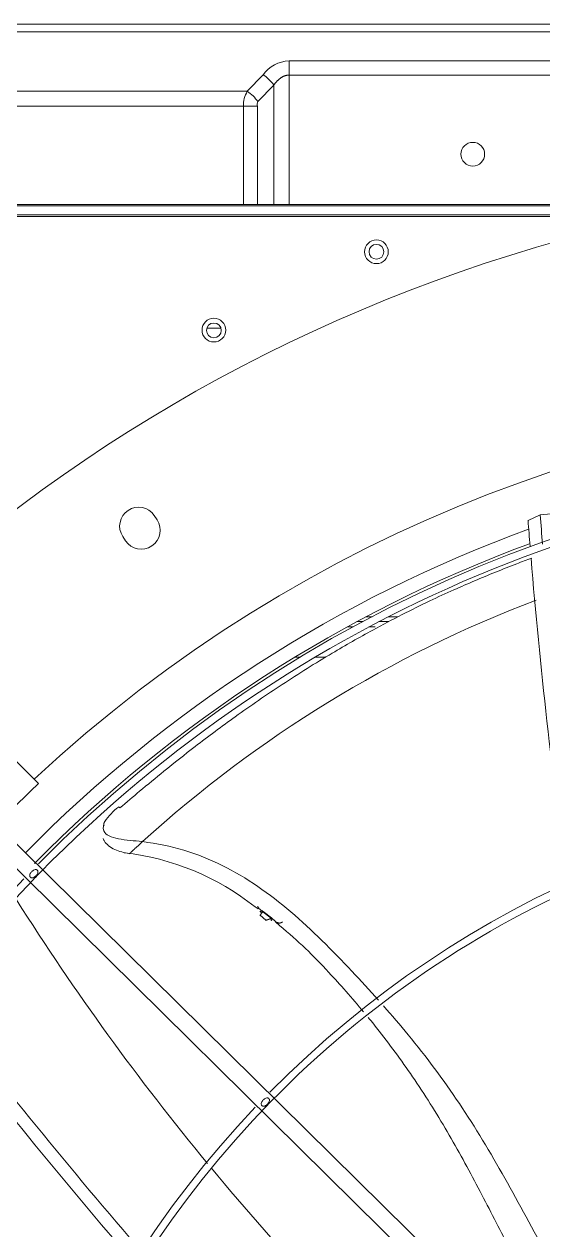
# Model space of a CAD drawing. Header units: millimetres. Extents: x 113490 to 142599, y -20467 to 115.
# Drawn here: x 125012 to 125187.6, y -10092.3 to -9684.5 of the extents above; entities that cross this region are included whole.
import ezdxf

# ---------------------------------------------------------------- set-up
doc = ezdxf.new("R2010")
doc.units = ezdxf.units.MM
doc.layers.add('DV3_0', color=7, linetype='Continuous')

msp = doc.modelspace()

# ---------------------------------------------------------------- linework, layer by layer
at = {"layer": 'DV3_0', "color": 7, "linetype": 'Continuous', "lineweight": 15}
for p, q in [((124783.62, -9684.49), (125898.86, -9684.49)), ((124874.58, -9745.99), (125807.9, -9745.99)), ((125086.22, -9745.49), (125001.46, -9745.49)), ((125090.99, -9745.49), (125086.22, -9745.49)), ((125090.99, -9745.49), (125096.51, -9745.49)), ((125101.68, -9745.49), (125096.51, -9745.49)), ((125101.68, -9745.49), (125226, -9745.49)), ((124874.58, -9748.99), (125807.9, -9748.99)), ((125078.63, -9787.36), (125073.85, -9787.36)), ((125057.02, -9852.11), (125056.08, -9850.7)), ((125186.65, -9850.46), (125182.55, -9852.32)), ((125200.97, -9849.06), (125186.65, -9850.46)), ((125045.44, -9857.81), (125046.38, -9859.23)), ((125124.62, -9886.59), (125126.74, -9886.59)), ((125132.11, -9886.59), (125135.42, -9886.59)), ((125103.67, -9898.59), (125105.6, -9898.59)), ((125110.48, -9898.59), (125114.12, -9898.59)), ((125015.46, -9939.88), (124999.35, -9923.77)), ((124981.01, -9942.2), (125323.44, -10279.87)), ((125327, -10274.95), (124988.7, -9941.35)), ((125016.96, -9941.37), (125015.46, -9939.88)), ((125090.18, -9983.09), (125091.19, -9983.77)), ((125091.8, -9985.75), (125093.97, -9987.61)), ((125092.95, -9984.64), (125092.85, -9984.74)), ((125095.74, -9986.77), (125092.95, -9984.64)), ((125097.13, -9988.16), (125098.43, -9989.31))]:
    msp.add_line(p, q, dxfattribs=at)
at = {"layer": 'DV3_0', "color": 7, "linetype": 'Continuous', "lineweight": 20}
for p, q in [((124783.62, -9687.14), (125898.86, -9687.14)), ((125226, -9696.95), (125101.68, -9696.95)), ((125101.68, -9701.73), (125101.68, -9696.95)), ((125092.93, -9701.62), (125087.55, -9707.21)), ((125101.68, -9701.73), (125101.68, -9745.49)), ((125226, -9701.73), (125101.68, -9701.73)), ((125096.51, -9705.11), (125091.13, -9710.7)), ((125096.51, -9705.11), (125096.51, -9745.49)), ((125087.55, -9707.21), (125000.13, -9707.21)), ((125086.22, -9712.24), (125001.46, -9712.24)), ((125086.22, -9712.24), (125086.22, -9745.49)), ((125090.99, -9712.24), (125086.22, -9712.24)), ((125090.99, -9712.24), (125090.99, -9745.49)), ((124863.84, -9749.59), (125818.64, -9749.59)), ((125127.62, -9884.99), (125129.77, -9884.99)), ((125135.21, -9884.99), (125138.44, -9884.99)), ((125123.39, -9888.39), (125121.31, -9888.39)), ((125130.82, -9888.39), (125128.68, -9888.39)), ((125095.64, -9986.89), (125092.85, -9984.74))]:
    msp.add_line(p, q, dxfattribs=at)
at = {"layer": 'DV3_0', "color": 7, "linetype": 'Continuous', "lineweight": 15}
for centre, radius in [((125163.84, -9728.49), 4), ((125131.24, -9761.49), 4), ((125131.25, -9761.49), 2.5), ((125076.24, -9787.99), 4), ((125076.24, -9788.09), 2.5)]:
    msp.add_circle(centre, radius, dxfattribs=at)
at = {"layer": 'DV3_0', "color": 7, "linetype": 'Continuous', "lineweight": 20}
for centre, radius, start, end in [((125101.93, -9707.93), 10.99, 91.315, 144.9259), ((125095.55, -9712.01), 9.33, 149.0304, 181.427), ((125092.78, -9711.63), 1.89, 150.7542, 199.0007), ((125341.24, -10288.99), 461.75, 110.0855, 135.4011), ((125334.75, -10272.28), 420.46, 110.8294, 132.2399)]:
    msp.add_arc(centre, radius, start, end, dxfattribs=at)
at = {"layer": 'DV3_0', "color": 7, "linetype": 'Continuous', "lineweight": 15}
for centre, radius, start, end in [((125341.24, -10288.99), 551.5, 105.4775, 164.5225), ((125341.24, -10288.99), 477.5, 46.9802, 133.0198), ((125341.24, -10288.99), 456, 45.9967, 135.345), ((125341.24, -10288.99), 453.5, 90, 135.5593), ((125050.76, -9854.26), 6.4, 33.75, 213.75), ((125051.7, -9855.67), 6.4, 213.75, 33.75), ((127018.57, -9714.08), 1841.22, 184.30567, 184.57799), ((127102.31, -9702.15), 1921.39, 184.42691, 184.7246), ((125341.24, -10288.99), 457, 110.247, 135.4462), ((127018.57, -9714.08), 1841.22, 184.70532, 188.15423), ((125341.24, -10288.99), 475.39, 133.011, 135.4011), ((125341.24, -10288.99), 346, 46.4603, 135.3186), ((125341.24, -10288.99), 343.5, 90, 135.6595), ((125055.87, -9964.97), 19.7, 127.2844, 146.8694), ((125042.55, -9956.16), 3.73, 148.8324, 198.5323), ((125039.99, -9955.01), 1.01, 129.0108, 207.7636), ((125039.16, -9954.11), 0.229, 329.2787, 337.2497), ((125041.36, -10052.82), 92.44, 83.3264, 83.4691), ((125036.35, -10050.56), 86.32, 51.4172, 83.6329), ((125341.24, -10288.99), 456, 136.2282, 225.3442), ((125341.24, -10288.99), 453.5, 135.9912, 225.5589), ((125341.24, -10288.99), 453.5, 135.9166, 135.9912), ((125341.24, -10288.99), 453.5, 135.5593, 135.9166), ((125746.63, -9514.4), 872.25, 212.31442, 219.55563), ((125091.29, -9983.41), 5.58, 321.387, 322.944), ((126505.48, -8843.21), 1921.39, 217.51308, 220.85897), ((126441.25, -8898.73), 1840.9, 217.39011, 220.89455), ((125341.24, -10288.99), 346, 136.506, 225.3203), ((125341.24, -10288.99), 343.5, 135.6595, 225.6229), ((125341.24, -10288.99), 236, 46.5586, 135.2674), ((125341.24, -10288.99), 233.5, 90, 135.7261), ((125746.63, -9514.4), 872.25, 219.6863, 226.90224)]:
    msp.add_arc(centre, radius, start, end, dxfattribs=at)
for centre in [(125092.93, -9705.11), (125087.55, -9710.7)]:
    msp.add_ellipse(centre, major_axis=(4.49, -4.33), ratio=0.436952, start_param=1.144952, end_param=1.969202, dxfattribs=at)
at = {"layer": 'DV3_0', "color": 7, "linetype": 'Continuous', "lineweight": 20}
for points, knots in [([(125101.68, -9701.73), (125101.63, -9701.73), (125101.53, -9701.73), (125101.39, -9701.74), (125101.24, -9701.75), (125101.09, -9701.77), (125100.95, -9701.79), (125100.8, -9701.82), (125100.65, -9701.85), (125100.5, -9701.89), (125100.35, -9701.94), (125100.2, -9701.99), (125100.05, -9702.05), (125099.9, -9702.11), (125099.74, -9702.18), (125099.58, -9702.26), (125099.42, -9702.35), (125099.26, -9702.44), (125099.1, -9702.54), (125098.93, -9702.65), (125098.76, -9702.77), (125098.59, -9702.89), (125098.42, -9703.03), (125098.24, -9703.18), (125098.06, -9703.34), (125097.88, -9703.51), (125097.69, -9703.7), (125097.5, -9703.89), (125097.31, -9704.1), (125097.11, -9704.33), (125096.91, -9704.57), (125096.71, -9704.83), (125096.58, -9705.01), (125096.51, -9705.11)], [0, 0, 0, 0, 0.024413, 0.048868, 0.073403, 0.098058, 0.122876, 0.147897, 0.173164, 0.198721, 0.224613, 0.250887, 0.277591, 0.304774, 0.33249, 0.360793, 0.38974, 0.419391, 0.449809, 0.481061, 0.513216, 0.546348, 0.580533, 0.615853, 0.652392, 0.69024, 0.729488, 0.770232, 0.812573, 0.856611, 0.902453, 0.950186, 1, 1, 1, 1]), ([(125043.94, -9949.29), (125043.97, -9949.24), (125044.05, -9949.23), (125044.26, -9949.34), (125044.39, -9949.45), (125044.48, -9949.58)], [0, 0, 0, 0, 0.5, 0.5, 1, 1, 1, 1])]:
    msp.add_open_spline(points, degree=3, knots=knots, dxfattribs=at)
at = {"layer": 'DV3_0', "color": 7, "linetype": 'Continuous', "lineweight": 15}
for points, knots in [([(125183.78, -9865.09), (125182.08, -9865.72), (125177.94, -9867.29), (125169.09, -9870.8), (125159.51, -9874.84), (125148.93, -9879.71), (125139.76, -9884.23), (125128.69, -9890.07), (125115.07, -9897.83), (125099.47, -9907.59), (125084.01, -9918.22), (125070.71, -9928.12), (125059.99, -9936.61), (125051.56, -9943.53), (125046.69, -9947.69), (125044.48, -9949.58)], [0.2372655, 0.2372655, 0.2372655, 0.2372655, 0.2629324, 0.3003611, 0.375216, 0.4179257, 0.4668403, 0.518544, 0.5907456, 0.6811722, 0.7688048, 0.8461038, 0.908484, 0.9586231, 1, 1, 1, 1]), ([(125039.01, -9957.34), (125039.31, -9958.06), (125039.93, -9958.62), (125041.64, -9959.5), (125042.74, -9959.81), (125045.19, -9960.27), (125046.54, -9960.43), (125049.25, -9960.71), (125050.62, -9960.83), (125051.87, -9960.98)], [0, 0, 0, 0, 0.25, 0.25, 0.5, 0.5, 0.75, 0.75, 1, 1, 1, 1]), ([(125038.76, -9959.98), (125038.9, -9960.31), (125039.25, -9961.13), (125040.59, -9962.43), (125043.32, -9964.19), (125045.84, -9964.71), (125047.79, -9965.07)], [0, 0, 0, 0, 0.112555, 0.329721, 0.555034, 1, 1, 1, 1]), ([(125047.71, -9965.05), (125047.71, -9965.04), (125047.77, -9964.98), (125047.97, -9964.78), (125048.35, -9964.43), (125048.76, -9964.05), (125049.31, -9963.53), (125050.01, -9962.9), (125050.9, -9962.09), (125051.66, -9961.4), (125052.1, -9961)], [0.4374993, 0.4374993, 0.4374993, 0.4374993, 0.4998211, 0.6248762, 0.6874038, 0.7499314, 0.812459, 0.8749866, 0.9375141, 0.9999949, 0.9999949, 0.9999949, 0.9999949]), ([(125131.91, -10014.59), (125128.95, -10011.28), (125125.94, -10008.01), (125116.29, -9997.77), (125109.49, -9990.88), (125095.03, -9978.58), (125087.36, -9973.17), (125070.77, -9964.95), (125061.85, -9962.12), (125052.1, -9961)], [0.5671555, 0.5671555, 0.5671555, 0.5671555, 0.625, 0.625, 0.75, 0.75, 0.875, 0.875, 1, 1, 1, 1]), ([(125014.18, -9973.03), (125014.14, -9972.98), (125014.06, -9972.89), (125013.95, -9972.65), (125013.91, -9972.25), (125014.09, -9971.82), (125014.35, -9971.43), (125014.63, -9971.12), (125014.93, -9970.84), (125015.31, -9970.57), (125015.73, -9970.39), (125016.12, -9970.42), (125016.36, -9970.53), (125016.45, -9970.61), (125016.5, -9970.65)], [0, 0, 0, 0, 0.040441, 0.08184, 0.180502, 0.319168, 0.407275, 0.502441, 0.597059, 0.684342, 0.821198, 0.918588, 0.959713, 1, 1, 1, 1]), ([(125016.5, -9970.65), (125016.54, -9970.69), (125016.62, -9970.78), (125016.73, -9971.02), (125016.77, -9971.42), (125016.59, -9971.85), (125016.33, -9972.24), (125016.05, -9972.55), (125015.75, -9972.83), (125015.37, -9973.1), (125014.95, -9973.28), (125014.56, -9973.26), (125014.32, -9973.14), (125014.23, -9973.07), (125014.18, -9973.03)], [0, 0, 0, 0, 0.040419, 0.081737, 0.180004, 0.318741, 0.407079, 0.502384, 0.597672, 0.685216, 0.821732, 0.918627, 0.959704, 1, 1, 1, 1]), ([(125092.95, -9984.63), (125092.89, -9984.59), (125092.74, -9984.49), (125092.42, -9984.28), (125092.02, -9984.02), (125091.52, -9983.62), (125091.18, -9983.25), (125091.05, -9982.95), (125091.03, -9982.9)], [0, 0, 0, 0, 0.0427487, 0.1089556, 0.23488, 0.3499859, 0.5247423, 0.5619881, 0.5619881, 0.5619881, 0.5619881]), ([(125092.85, -9984.74), (125092.83, -9984.74), (125092.8, -9984.72), (125092.74, -9984.73), (125092.67, -9984.73), (125092.58, -9984.75), (125092.47, -9984.77), (125092.3, -9984.79), (125092.13, -9984.8), (125091.96, -9984.75), (125091.85, -9984.62), (125091.99, -9984.48), (125092.06, -9984.41)], [0, 0, 0, 0, 0.012044, 0.035772, 0.072016, 0.120628, 0.180709, 0.274151, 0.441021, 0.561352, 0.790208, 1, 1, 1, 1]), ([(125092.85, -9984.74), (125092.8, -9984.79), (125092.72, -9984.87), (125092.61, -9984.99), (125092.5, -9985.1), (125092.4, -9985.2), (125092.31, -9985.3), (125092.23, -9985.39), (125092.16, -9985.47), (125092.1, -9985.55), (125092.05, -9985.61), (125092, -9985.67), (125091.97, -9985.72), (125091.94, -9985.76), (125091.93, -9985.8), (125091.92, -9985.82), (125091.92, -9985.84), (125091.93, -9985.85), (125091.93, -9985.85)], [0, 0, 0, 0, 0.031475, 0.0625958, 0.0933628, 0.1237773, 0.1538417, 0.1835592, 0.2129345, 0.2419735, 0.2706833, 0.2990728, 0.3271542, 0.3549404, 0.3824438, 0.4096765, 0.4366503, 0.4569653, 0.4569653, 0.4569653, 0.4569653]), ([(125095.64, -9986.89), (125095.58, -9986.92), (125095.46, -9986.98), (125095.28, -9987.07), (125095.1, -9987.15), (125094.94, -9987.23), (125094.78, -9987.29), (125094.62, -9987.35), (125094.48, -9987.4), (125094.34, -9987.45), (125094.22, -9987.48), (125094.11, -9987.5), (125094.01, -9987.51), (125093.92, -9987.5), (125093.85, -9987.48), (125093.79, -9987.45), (125093.76, -9987.42), (125093.75, -9987.4)], [0, 0, 0, 0, 0.0314072, 0.063257, 0.0955249, 0.1281906, 0.1612384, 0.1946578, 0.2284443, 0.2625995, 0.2971318, 0.332057, 0.3673985, 0.4031877, 0.4394642, 0.4762758, 0.5136785, 0.5136785, 0.5136785, 0.5136785]), ([(125095.88, -9987.46), (125095.84, -9987.51), (125095.78, -9987.59), (125095.66, -9987.67), (125095.6, -9987.64), (125095.6, -9987.5), (125095.63, -9987.33), (125095.68, -9987.16), (125095.71, -9987.02), (125095.71, -9986.95), (125095.67, -9986.9), (125095.65, -9986.89), (125095.64, -9986.89)], [0, 0, 0, 0, 0.127334, 0.220789, 0.468502, 0.604215, 0.74663, 0.891503, 0.957481, 0.981971, 0.990853, 1, 1, 1, 1]), ([(125099.46, -9988.15), (125099.42, -9988.18), (125099.34, -9988.23), (125099.22, -9988.31), (125099.11, -9988.37), (125098.99, -9988.42), (125098.88, -9988.46), (125098.78, -9988.49), (125098.62, -9988.52), (125098.4, -9988.54), (125098.07, -9988.5), (125097.68, -9988.37), (125097.2, -9988.09), (125096.8, -9987.78), (125096.5, -9987.49), (125096.29, -9987.29), (125096.13, -9987.12), (125096, -9987), (125095.93, -9986.93), (125095.87, -9986.87), (125095.8, -9986.82), (125095.76, -9986.78), (125095.74, -9986.77)], [0, 0, 0, 0, 0.032342, 0.063135, 0.092386, 0.120131, 0.146436, 0.171383, 0.195073, 0.258132, 0.321275, 0.421155, 0.547116, 0.703173, 0.766665, 0.832575, 0.904454, 0.924849, 0.944576, 0.964005, 0.982714, 1, 1, 1, 1]), ([(125098.43, -9989.31), (125101.7, -9992.12), (125107.11, -9996.77), (125114.58, -10004.57), (125121.1, -10011.72), (125124.97, -10016.24), (125126.92, -10018.59)], [0, 0, 0, 0, 0.0665262, 0.1303545, 0.1795293, 0.2312581, 0.2312581, 0.2312581, 0.2312581]), ([(125192.04, -10106.65), (125191.06, -10104.85), (125190.08, -10103.04), (125184.31, -10092.33), (125179.56, -10083.48), (125169.76, -10066.14), (125164.71, -10057.66), (125153.88, -10041.45), (125148.08, -10033.74), (125139.25, -10023.01), (125136.46, -10019.74), (125133.62, -10016.53)], [0.0997666, 0.0997666, 0.0997666, 0.0997666, 0.125, 0.125, 0.25, 0.25, 0.375, 0.375, 0.5, 0.5, 0.5559137, 0.5559137, 0.5559137, 0.5559137]), ([(125128.47, -10020.47), (125129.72, -10022), (125135.21, -10028.86), (125144.73, -10041.87), (125156.02, -10060.03), (125166.3, -10079.1), (125175.45, -10097), (125181.52, -10108.76), (125184.3, -10113.93)], [0.2450626, 0.2450626, 0.2450626, 0.2450626, 0.2785483, 0.3937658, 0.5184271, 0.640965, 0.7604313, 0.861417, 0.861417, 0.861417, 0.861417]), ([(125092.51, -10050.27), (125092.47, -10050.22), (125092.39, -10050.13), (125092.28, -10049.89), (125092.24, -10049.49), (125092.42, -10049.06), (125092.68, -10048.67), (125092.95, -10048.36), (125093.26, -10048.08), (125093.63, -10047.81), (125094.05, -10047.62), (125094.45, -10047.65), (125094.69, -10047.77), (125094.78, -10047.85), (125094.82, -10047.88)], [0, 0, 0, 0, 0.040471, 0.081926, 0.180876, 0.319892, 0.408079, 0.503208, 0.597701, 0.68481, 0.821378, 0.918632, 0.959731, 1, 1, 1, 1]), ([(125094.82, -10047.88), (125094.86, -10047.93), (125094.94, -10048.02), (125095.06, -10048.26), (125095.1, -10048.66), (125094.92, -10049.09), (125094.65, -10049.48), (125094.38, -10049.79), (125094.07, -10050.07), (125093.7, -10050.34), (125093.28, -10050.52), (125092.89, -10050.5), (125092.65, -10050.39), (125092.56, -10050.31), (125092.51, -10050.27)], [0, 0, 0, 0, 0.040443, 0.081793, 0.180216, 0.319289, 0.407802, 0.503208, 0.598506, 0.68594, 0.822069, 0.918689, 0.959722, 1, 1, 1, 1])]:
    msp.add_open_spline(points, degree=3, knots=knots, dxfattribs=at)

doc.saveas('drawing.dxf')
